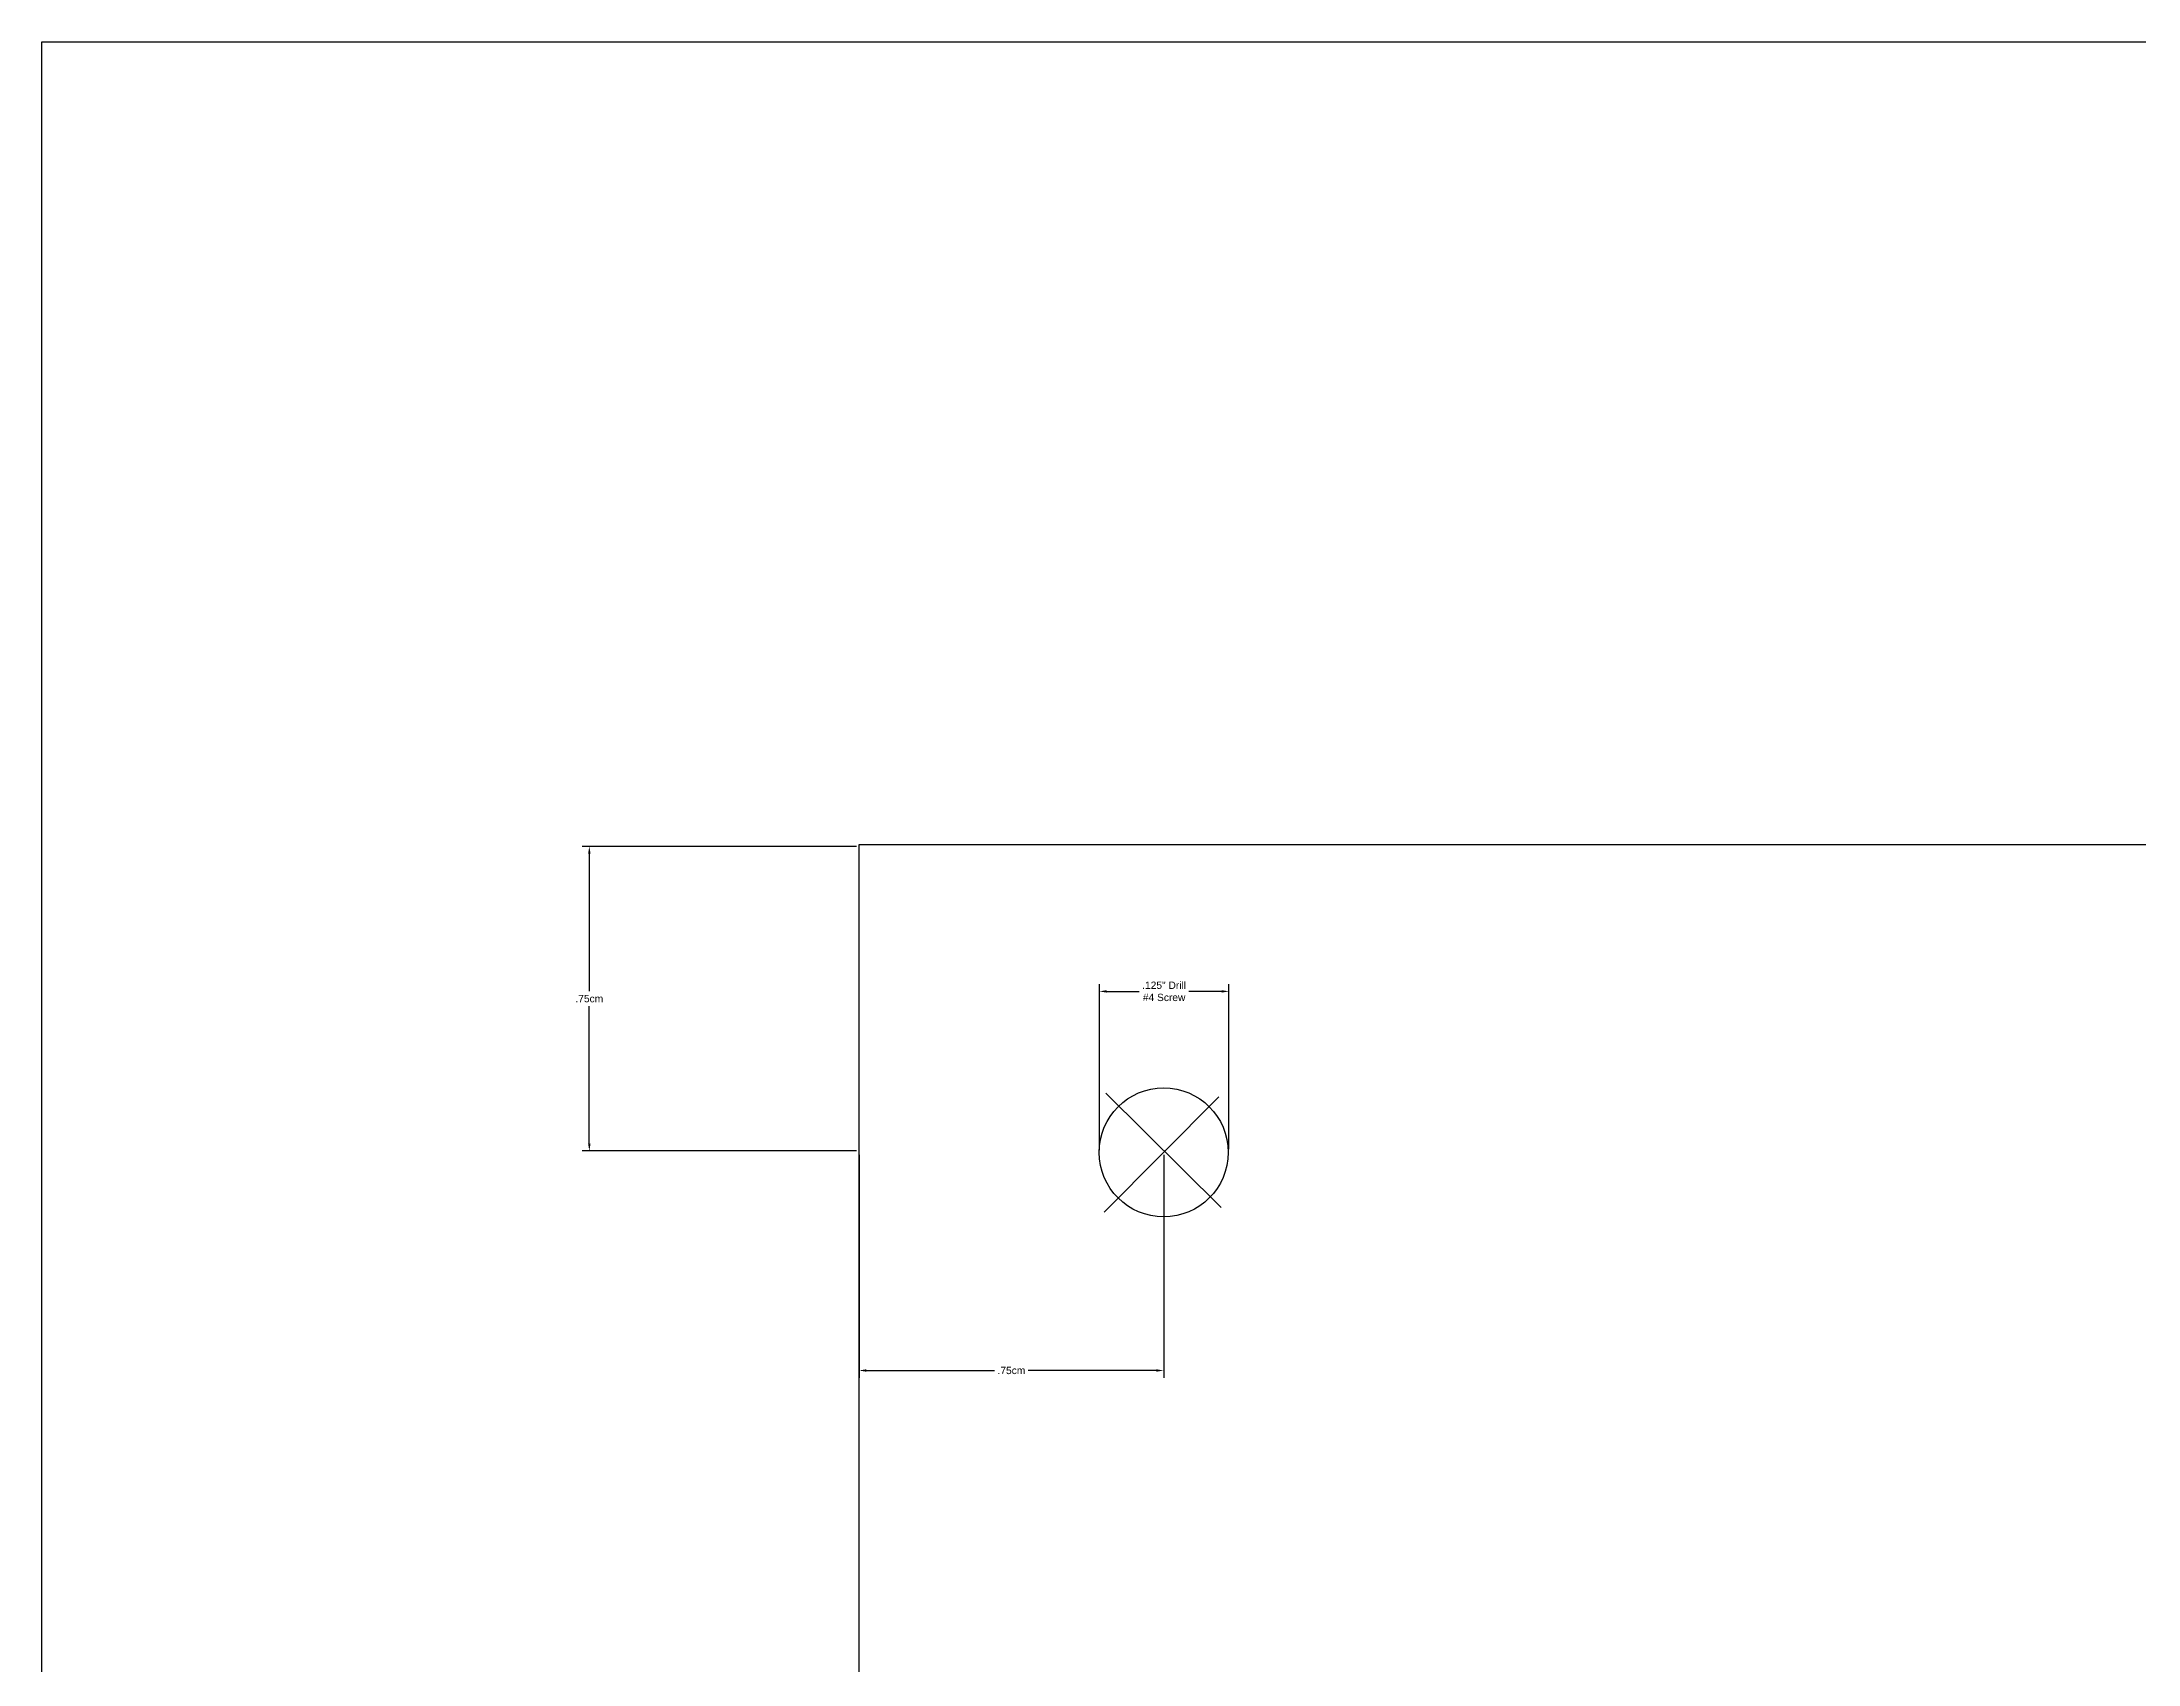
# Model space of a CAD drawing. Header units: inches. Extents: x 29 to 259, y -345 to 12.
# Drawn here: x 29.1 to 80.7, y -49.6 to -9.6 of the extents above; entities that cross this region are included whole.
import ezdxf

# ---------------------------------------------------------------- set-up
doc = ezdxf.new("R2010")
doc.units = ezdxf.units.IN
doc.header["$MEASUREMENT"] = 0
doc.layers.add('Holes', color=7, linetype='Continuous', plot=False)
doc.layers.add('Measurements', color=7, linetype='Continuous')
doc.styles.get("Standard").update_dxf_attribs({"font": 'arial.ttf'})
doc.dimstyles.get("Standard").update_dxf_attribs({"dimtxt": 0.18, "dimasz": 0.18, "dimexe": 0.18, "dimexo": 0.0625, "dimgap": 0.09, "dimtad": 0, "dimtih": 1, "dimtoh": 1, "dimdec": 4, "dimzin": 0, "dimdsep": 46, "dimtxsty": 'Standard', "dimcen": 0.09, "dimadec": 0, "dimazin": 0, "dimtfac": 1, "dimtdec": 4, "dimtofl": 0, "dimtmove": 0, "dimatfit": 3, "dimfxl": 1, "dimtolj": 1, "dimtzin": 0, "dimarcsym": 0})

# ---------------------------------------------------------------- blocks, each defined once
blk = doc.blocks.new('*D6')
at = {"layer": 'Defpoints', "color": 0, "transparency": 16777216}
for p in [(49.19, -29.419), (42.549, -36.919), (49.19, -36.919)]:
    blk.add_point(p, dxfattribs=at)
at = {"layer": 'Measurements', "color": 0, "lineweight": -2, "transparency": 16777216}
for p, q in [((49.128, -29.419), (42.369, -29.419)), ((42.549, -29.599), (42.549, -32.988)), ((42.549, -36.739), (42.549, -33.351)), ((49.128, -36.919), (42.369, -36.919))]:
    blk.add_line(p, q, dxfattribs=at)
at = {"layer": 'Measurements', "color": 0, "transparency": 16777216}
for points in [[(42.519, -29.599), (42.579, -29.599), (42.549, -29.419)], [(42.519, -36.739), (42.579, -36.739), (42.549, -36.919)]]:
    blk.add_solid(points, dxfattribs=at)
at = {"layer": 'Measurements', "color": 0, "transparency": 16777216, "insert": (42.549, -33.169), "char_height": 0.18, "attachment_point": 5}
blk.add_mtext('\\A1;.75cm', dxfattribs=at)
blk = doc.blocks.new('*D7')
at = {"layer": 'Defpoints', "color": 0, "transparency": 16777216}
for p in [(49.194, -36.954), (56.694, -36.954), (56.694, -42.325)]:
    blk.add_point(p, dxfattribs=at)
at = {"layer": 'Measurements', "color": 0, "lineweight": -2, "transparency": 16777216}
for p, q in [((49.194, -37.016), (49.194, -42.505)), ((56.694, -37.016), (56.694, -42.505)), ((49.374, -42.325), (52.531, -42.325)), ((56.514, -42.325), (53.356, -42.325))]:
    blk.add_line(p, q, dxfattribs=at)
at = {"layer": 'Measurements', "color": 0, "transparency": 16777216}
for points in [[(49.374, -42.295), (49.374, -42.355), (49.194, -42.325)], [(56.514, -42.295), (56.514, -42.355), (56.694, -42.325)]]:
    blk.add_solid(points, dxfattribs=at)
at = {"layer": 'Measurements', "color": 0, "transparency": 16777216, "insert": (52.944, -42.325), "char_height": 0.18, "attachment_point": 5}
blk.add_mtext('\\A1;.75cm', dxfattribs=at)
blk = doc.blocks.new('*D8')
at = {"layer": 'Defpoints', "color": 0, "transparency": 16777216}
for p in [(58.299, -32.99), (55.109, -36.964), (58.299, -36.936)]:
    blk.add_point(p, dxfattribs=at)
at = {"layer": 'Measurements', "color": 0, "lineweight": -2, "transparency": 16777216}
for p, q in [((55.109, -36.902), (55.109, -32.81)), ((55.289, -32.99), (56.092, -32.99)), ((58.119, -32.99), (57.316, -32.99)), ((58.299, -36.873), (58.299, -32.81))]:
    blk.add_line(p, q, dxfattribs=at)
at = {"layer": 'Measurements', "color": 0, "transparency": 16777216}
for points in [[(55.289, -32.96), (55.289, -33.02), (55.109, -32.99)], [(58.119, -32.96), (58.119, -33.02), (58.299, -32.99)]]:
    blk.add_solid(points, dxfattribs=at)
at = {"layer": 'Measurements', "color": 0, "transparency": 16777216, "insert": (56.704, -32.99), "char_height": 0.18, "attachment_point": 5}
blk.add_mtext('\\A1;.125" Drill\\P#4 Screw', dxfattribs=at)

msp = doc.modelspace()

# ---------------------------------------------------------------- linework, layer by layer
msp.add_lwpolyline([(29.06887, -9.61101), (209.06887, -9.61101), (209.06887, -189.61101), (29.06887, -189.61101)], close=True)
at = {"color": 252, "true_color": 0x939598}
msp.add_lwpolyline([(49.19809, -29.37521), (189.19809, -29.37521), (189.19809, -169.37521), (49.19809, -169.37521)], close=True, dxfattribs=at)
at = {"layer": 'Holes', "color": 143, "true_color": 0x7aafdf}
for p, q in [((55.23174, -38.42744), (58.04952, -35.58841)), ((58.11092, -38.31214), (55.27189, -35.49436))]:
    msp.add_line(p, q, dxfattribs=at)
msp.add_circle((56.69394, -36.95421), 1.5875, dxfattribs=at)

# ---------------------------------------------------------------- dimensions: what is measured, and where the dimension line sits
at = {"layer": 'Measurements', "color": 240, "true_color": 0xed1f24}
dim = msp.add_linear_dim(base=(42.54879, -36.91934), p1=(49.19017, -29.41934), p2=(49.19017, -36.91934), angle=90, text='.75cm', dimstyle='Standard', dxfattribs=at)
dim.commit()
dim.dimension.update_dxf_attribs({"geometry": '*D6', "text_midpoint": (42.54879, -33.16934)})
for base, p1, p2, text, picture, middle in [((58.29858, -32.99047), (55.10947, -36.96405), (58.29858, -36.93559), '.125" Drill\\P#4 Screw', '*D8', (56.70403, -32.99047)), ((56.69355, -42.32496), (49.19355, -36.95395), (56.69355, -36.95395), '.75cm', '*D7', (52.94355, -42.32496))]:
    dim = msp.add_linear_dim(base=base, p1=p1, p2=p2, text=text, dimstyle='Standard', dxfattribs=at)
    dim.commit()
    dim.dimension.update_dxf_attribs({"geometry": picture, "text_midpoint": middle})

doc.saveas('drawing.dxf')
